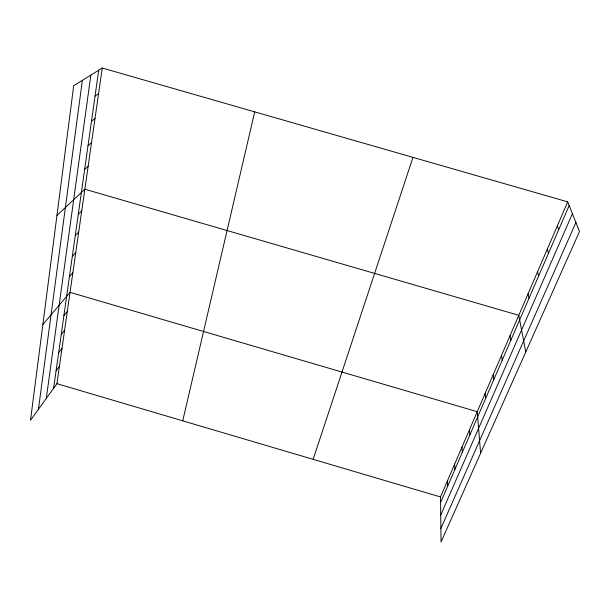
<?xml version="1.0" encoding="UTF-8"?>
<svg xmlns="http://www.w3.org/2000/svg" width="610" height="610" viewBox="0 0 610 610"><rect width="100%" height="100%" fill="white"/><g stroke="black" fill="none" stroke-linecap="round" stroke-linejoin="round"><path stroke-width="0.91" d="M38.43 409.302L82.358 80.36M46.284 398.421L90.852 75.091M53.611 388.265L98.713 70.211M102.251 68.023L73.703 85.728L30.5 420.298L56.928 383.675L102.251 68.023L567.696 201.864L579.5 231.487L441.038 541.977L440.489 496.952L567.696 201.864M182.741 420.824L254.721 111.866M313.143 459.345L412.97 157.372M440.557 502.594L569.16 205.532M440.71 515.076L572.409 213.683M440.877 528.458L575.916 222.498M56.097 370.75L59.429 366.252M58.644 352.816L61.991 348.424M61.244 334.448L64.614 330.178M63.913 315.644L67.291 311.489M42.868 324.52L70.043 292.35L477.241 411.697L480.611 453.238M69.448 276.627L72.857 272.739M72.316 256.383L75.747 252.639M75.259 235.62L78.705 232.029M78.278 214.323L81.732 210.9M56.966 215.368L84.851 189.222L518.797 315.301L525.774 351.962M84.653 169.359L88.137 166.286M88.023 145.599L91.523 142.732M91.485 121.176L95 118.515M95.046 96.06L98.576 93.627M56.928 383.675L440.489 496.952M557.357 225.845L558.691 229.711M547.315 249.147L548.52 253.203M537.547 271.808L538.63 276.048M528.039 293.852L529.015 298.252M510.051 335.576L510.822 340.273M501.534 355.333L502.213 360.167M493.238 374.593L493.825 379.55M485.141 393.374L485.644 398.452M469.532 429.57L469.875 434.869M462.014 447.023L462.281 452.414M454.663 464.058L454.869 469.54M447.496 480.695L447.626 486.262"/></g></svg>
